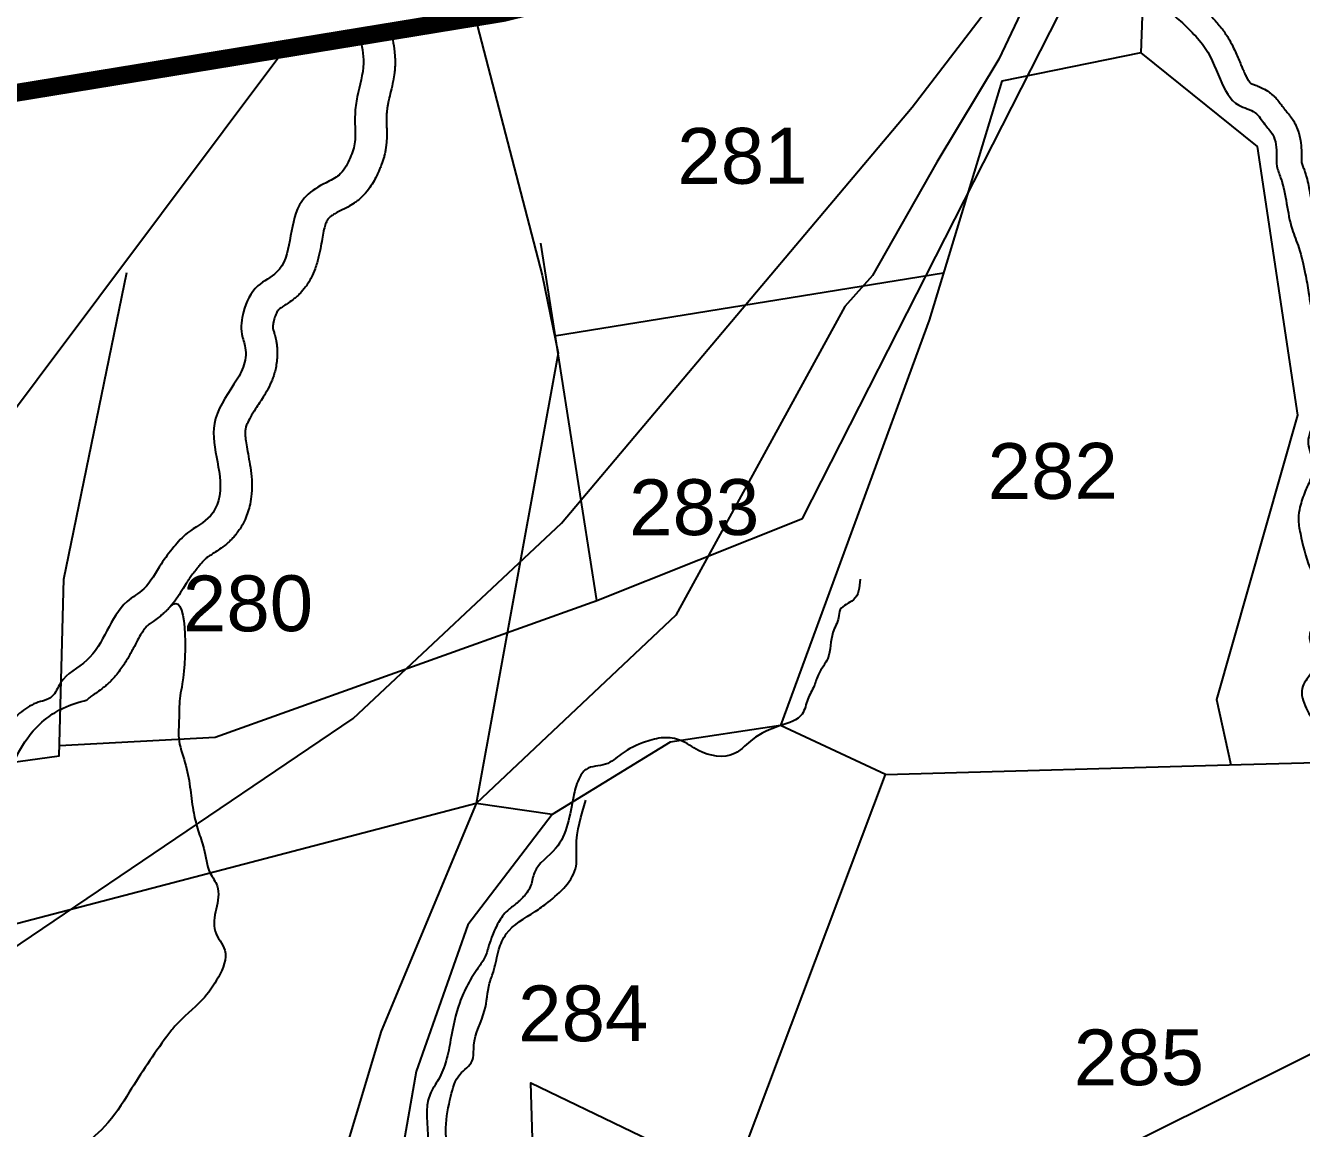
# Model space of a CAD drawing. Header units: feet. Extents: x 746667 to 763555, y 1616206 to 1623008.
# Drawn here: x 756331 to 756902, y 1621424 to 1621918 of the extents above; entities that cross this region are included whole.
import ezdxf
from ezdxf.enums import TextEntityAlignment as Align

# ---------------------------------------------------------------- set-up
doc = ezdxf.new("R2010")
doc.units = ezdxf.units.FT
doc.header["$LTSCALE"] = 15
doc.header["$MEASUREMENT"] = 0
doc.linetypes.add('HIDDEN2', pattern=[0.1875, 0.125, -0.0625])
for name, color, linetype in [('CANAL1', 7, 'Continuous'), ('CSMark', 72, 'Continuous'), ('PLOT', 7, 'Continuous'), ('PLOT NO', 7, 'Continuous'), ('TANKS-STREAM', 4, 'Continuous')]:
    doc.layers.add(name, color=color, linetype=linetype)
doc.layers.add('VILLAGE BOUNDRY', color=5, linetype='HIDDEN2', lineweight=100)
doc.styles.get("Standard").update_dxf_attribs({"font": 'arial.ttf'})
doc.linetypes.add('DOTS', pattern='A,1e-06,-3,["●",Standard,S=3,R=0,X=-1.25,Y=-1.25],-3', length=6.000001)
doc.linetypes.add('FENCELINE1', pattern='A,0.25,-0.1,[133,ltypeshp.shx,S=0.1,R=0,X=-0.1,Y=0],-0.1,1', length=1.45)

msp = doc.modelspace()

# ---------------------------------------------------------------- linework, layer by layer
at = {"layer": 'CANAL1', "color": 6, "linetype": 'DOTS', "ltscale": 0.2}
for points in [[(754389.2850537811, 1620835.714248551), (754539.8981013685, 1620814.306742497), (754615.6985279975, 1620812.853571912), (754801.352296242, 1620874.557285658), (755012.1953507254, 1620994.819782692), (755080.185934691, 1621041.878935838), (755237.2683995737, 1621110.621588326), (755272.9976602758, 1621117.045369749), (755445.1377137547, 1621175.23501203), (755523.0788707589, 1621201.270609858), (755560.9373087782, 1621218.676453252), (755650.3427234652, 1621234.58944003), (755711.6397638076, 1621229.586576765), (755755.5337503335, 1621235.447275913), (755814.0785065196, 1621244.078912555), (755847.9946642425, 1621248.67839097), (756085.4313110474, 1621357.244324461), (756200.0013708087, 1621419.494663776), (756477.9762190011, 1621607.431026244), (756571.2261750229, 1621694.866258414), (756728.0729553615, 1621880.911555925), (756803.1658141655, 1621979.019664151)], [(756803.1658141655, 1621979.019664151), (756766.9323780331, 1621902.384202143), (756739.1648071232, 1621856.282478554), (756710.3274150614, 1621805.57575012), (756697.9059124226, 1621791.732846122), (756622.2747455377, 1621653.699005829), (756533.056389499, 1621569.29336118), (756490.4312865586, 1621467.514529493), (756467.7891206531, 1621391.972615821), (756467.3121189006, 1621320.652345974), (756477.4594198447, 1621171.255499545), (756497.8141972962, 1621073.775345947), (756549.3361054147, 1620911.851617513), (756558.329807464, 1620859.406103987), (756555.6905731712, 1620797.290227508), (756552.1371800621, 1620707.960969817), (756507.5747166188, 1620635.258234798)]]:
    msp.add_lwpolyline(points, dxfattribs=at)
at = {"layer": 'CSMark', "linetype": 'FENCELINE1', "ltscale": 6}
for points in [[(756586.2369566216, 1621659.93847165), (756679.0186503453, 1621696.891736324), (756815.3641371274, 1621964.986991073)], [(756346.4785520603, 1621595.373763245), (756416.2574175367, 1621599.052181809), (756586.934272497, 1621660.151429893), (756561.991723118, 1621820.034548769)], [(756164.8998563911, 1621565.604330027), (756346.435712467, 1621590.675879063), (756348.5414693642, 1621669.697799085), (756376.6086203642, 1621806.949185742)], [(755329.2423693396, 1620650.182194968), (755388.0153904195, 1620693.199738068), (755459.1835299453, 1620717.512835715), (755506.070660673, 1620755.453035228), (755576.5420183942, 1620780.022728172), (755690.6218955875, 1620834.184577286), (755781.1541091722, 1620915.064359409), (755878.3495254153, 1620927.87006558), (755999.175099938, 1620988.937926721), (756124.479466543, 1621047.660992211), (756178.7898617728, 1621081.887562803), (756282.9151100607, 1621130.184378461), (756391.9748322197, 1621187.562150554), (756506.6675309786, 1621255.006987897), (756659.9861337843, 1621341.846978771), (756719.1681340697, 1621357.50005333), (756800.0927235376, 1621404.402492844), (756933.776903619, 1621470.88736657), (756978.7662472755, 1621464.691731644), (757118.9218058959, 1621528.02496993), (757306.5722893248, 1621616.963008356), (757366.1459485859, 1621641.007592719), (757593.7875273138, 1621660.270796749)]]:
    msp.add_lwpolyline(points, dxfattribs=at)
at = {"layer": 'PLOT', "lineweight": -2}
for points in [[(756716.1279739481, 1621582.399436579), (756875.3028837297, 1621586.735446101), (757015.632355617, 1621590.558095834), (756998.9225759746, 1621826.034521014), (756979.8262808139, 1621990.21299951)], [(756833.0229767844, 1621975.046455691), (756830.3871798628, 1621905.211624035), (756768.1744926674, 1621892.587723962), (756735.7007313137, 1621785.635429888), (756669.2341182141, 1621604.231971291), (756619.822232492, 1621596.839038435), (756567.0102429882, 1621564.501012348), (756533.056389499, 1621569.29336118)], [(756532.6110818841, 1621921.074846241), (756562.5761077103, 1621805.747294338), (756569.6344028459, 1621770.941524935), (756533.056389499, 1621569.29336118), (756255.375811, 1621496.721156249), (756292.273763214, 1621176.701253301), (756201.1867194076, 1621206.480185696)], [(756198.0202606728, 1621574.304731906), (756447.3308981853, 1621907.095652579)], [(756830.3871798628, 1621905.211624035), (756882.4170133091, 1621863.336645722), (756900.5393320837, 1621743.085871899), (756864.2632968379, 1621615.93483243), (756870.6625950807, 1621586.609042161)], [(756568.0782231329, 1621778.615337265), (756742.1352990145, 1621806.827670894)], [(756521.5429360686, 1621214.310346718), (756560.9974866175, 1621227.777113572), (756560.343614296, 1621349.251175892), (756557.4068789637, 1621444.301638708), (756647.9144644283, 1621400.752548968), (756716.1279739481, 1621582.399436579), (756669.2341182141, 1621604.231971291)], [(756567.0102429882, 1621564.501012348), (756529.1847750966, 1621515.012213654), (756506.0971990683, 1621449.355479623), (756492.2964778442, 1621370.189993864), (756484.3373741842, 1621324.533951891), (756529.7561254883, 1621247.851633476), (756521.5429360686, 1621214.310346718), (756511.4259007924, 1621186.401499565)]]:
    msp.add_lwpolyline(points, dxfattribs=at)
at = {"layer": 'TANKS-STREAM', "lineweight": -2}
for points in [[(756763.8051106483, 1621975.16047484), (756766.9377812863, 1621970.763437126), (756769.9654170123, 1621969.074039753), (756774.1276433964, 1621967.010623179), (756788.3013442511, 1621965.166261956), (756791.7073674785, 1621963.289266615), (756796.8198146463, 1621959.341431575), (756807.4128770805, 1621954.655270255), (756825.7716369012, 1621943.198357814), (756831.7050783235, 1621940.129039863), (756837.1317292863, 1621934.739926175), (756840.3677108677, 1621926.634340725), (756845.8620114259, 1621921.366533615), (756851.9235716214, 1621915.911732915), (756854.9558166353, 1621912.712508742), (756857.9891694052, 1621909.135831764), (756865.8912131524, 1621893.442647943), (756874.2650423807, 1621881.864243471), (756881.5717779304, 1621878.464756168), (756885.9057707186, 1621873.271075596), (756889.3441186167, 1621868.818504886), (756891.1598145813, 1621859.302980477), (756891.3231516719, 1621854.542962961), (756892.976862528, 1621849.341147024), (756898.1230424693, 1621826.327090933), (756901.1263578495, 1621818.005284139), (756903.9907066314, 1621806.410206185), (756905.5050002285, 1621798.083888769), (756906.416904011, 1621791.987247788), (756911.0933436181, 1621772.066754521), (756912.3370997148, 1621755.870273951), (756908.2155287344, 1621740.088589655), (756905.2640019871, 1621731.302447126), (756907.2254599085, 1621722.828713237), (756906.3568180917, 1621714.643948358), (756903.9910072488, 1621709.132430305), (756901.6301534788, 1621701.984510229), (756900.9009645641, 1621696.924246936), (756901.8146709406, 1621690.232543347), (756906.0302845628, 1621674.969379952), (756908.1307446766, 1621669.768933448), (756909.9446380958, 1621660.848455528), (756909.672041396, 1621652.516725173), (756906.7097347757, 1621647.300942277), (756906.130327926, 1621641.943606736), (756907.1807833377, 1621639.268990585), (756908.2316893612, 1621636.44562087), (756906.9162982381, 1621628.259502675), (756902.9152530434, 1621621.850437043), (756908.9312150163, 1621604.0796733), (756912.2255679087, 1621597.990249355), (756915.0714402354, 1621592.494518799), (756918.0707354095, 1621585.511607008), (756921.3786433764, 1621574.959221677), (756923.2040118293, 1621565.651151769), (756925.7741329286, 1621552.86504639), (756924.9036885179, 1621545.275344118), (756924.1744996032, 1621540.215080825), (756926.8809190278, 1621531.594848683), (756931.5528521742, 1621513.162003875), (756933.4282827998, 1621496.399560152)], [(756480.8359627903, 1621912.58782868), (756482.5855391052, 1621900.626720211), (756479.7284428136, 1621885.635966707), (756478.7843733978, 1621877.90041341), (756478.8019414521, 1621872.100942493), (756478.5827601948, 1621864.609213099), (756476.186022226, 1621857.352547609), (756471.6109242659, 1621850.572587743), (756465.8162471422, 1621847.17196772), (756456.8852682195, 1621841.103745254), (756453.9944998565, 1621837.228633595), (756443.6709335992, 1621807.087293867), (756435.3005690953, 1621800.966644705), (756428.8534814138, 1621789.327967184), (756428.1208322331, 1621779.420900345), (756429.6645669476, 1621773.33028348), (756428.7378370442, 1621764.565490157), (756424.5664849499, 1621756.933745612), (756415.849396009, 1621739.383383427), (756417.669623185, 1621704.980475332), (756414.0679618954, 1621698.112364146), (756403.7956338922, 1621690.462138213), (756397.7136990095, 1621684.157936314), (756392.0170762058, 1621676.521571341), (756384.2336768742, 1621665.450268455), (756376.8154302438, 1621659.713473427), (756358.75529726, 1621633.433266064), (756346.965235177, 1621623.302234697), (756343.1705758726, 1621617.195446496), (756336.1249830768, 1621614.31692586), (756328.7032388208, 1621609.722981673), (756322.24230316, 1621602.655724062), (756316.748487395, 1621591.019934241), (756286.5914614137, 1621575.992564345), (756279.3736782395, 1621567.018228876), (756273.8712074447, 1621558.239590603), (756258.847486238, 1621545.622539715), (756231.7813096067, 1621543.254810479), (756222.2698681211, 1621536.178328238), (756204.7214443249, 1621538.791846337), (756200.1543941064, 1621535.920849947), (756194.6397707051, 1621531.142197943), (756179.4144677399, 1621522.143621803), (756153.4420856499, 1621503.629810666), (756141.068520426, 1621497.306565958), (756128.31880384, 1621489.267865461), (756119.369552172, 1621485.431201694), (756114.0375407889, 1621483.319795669), (756103.5537864091, 1621482.526130119), (756093.4386468108, 1621485.924089245), (756075.1443384707, 1621483.011493424), (756066.9548193262, 1621480.129523666), (756058.185800402, 1621479.722006293), (756035.9475364271, 1621486.359202437), (756018.9889983584, 1621483.069715306), (756005.6465466289, 1621481.886420115), (755990.0058918974, 1621484.124779632), (755973.9832801403, 1621486.552450951), (755960.4496326003, 1621485.559077663), (755936.804848872, 1621486.630313109), (755919.6279604615, 1621492.483088259), (755900.0013793777, 1621488.804565144), (755870.8850268063, 1621494.264009319), (755845.5365062347, 1621491.330060635), (755814.9952400585, 1621503.237644952), (755796.6911226943, 1621503.563150995), (755778.3749239608, 1621507.888659641), (755755.084906986, 1621517.722955789), (755740.3998321593, 1621519.202302374), (755720.3234041829, 1621524.662723785), (755707.7555977957, 1621533.008285332), (755688.8639382378, 1621538.474928316), (755671.3910281023, 1621539.822477212), (755657.0699164374, 1621547.017249628), (755629.0377739044, 1621548.837102286), (755610.3465777539, 1621551.066220946), (755597.7390831445, 1621559.02810808), (755580.011580599, 1621557.831529468), (755570.0997893689, 1621557.039596539), (755560.1764581483, 1621560.057182888), (755548.1484277245, 1621565.544601411), (755542.0416461527, 1621567.430887613), (755522.5976771357, 1621566.419594357), (755502.9555171059, 1621567.883908567), (755466.9550755842, 1621579.464809141), (755446.73979841, 1621581.308341047), (755438.5456632399, 1621579.950188671), (755424.0437062157, 1621583.906281684), (755411.6424449846, 1621586.725892914), (755396.773027173, 1621586.109410935), (755364.6352272776, 1621586.77944528), (755348.0447270176, 1621587.872049923), (755330.7048801825, 1621584.581407712), (755316.6050038692, 1621581.681533997), (755307.6539855915, 1621578.416287537), (755283.2575829424, 1621575.866176869), (755278.120841968, 1621572.231531001), (755264.7887761863, 1621567.619682966), (755251.6468234585, 1621563.198879677), (755238.4944490908, 1621562.206645242), (755219.5509128397, 1621551.946806486), (755201.0734867459, 1621546.55744812), (755187.7414209642, 1621541.945600084), (755179.9366726179, 1621537.92191834), (755173.276391901, 1621533.711234629), (755162.4309468025, 1621526.440210273), (755121.8553566558, 1621515.079102756), (755102.6158543584, 1621509.496967023), (755084.7173153798, 1621501.82363938), (755064.4109023984, 1621497.864969466), (755051.8391818046, 1621494.01733233), (755044.036128831, 1621489.422216945), (755034.120298597, 1621489.963618181)], [(756704.8582066906, 1621669.717822881), (756701.8070708944, 1621660.479923764), (756695.918683186, 1621656.104110145), (756695.1597730761, 1621652.512882991), (756692.6140596548, 1621645.840035086), (756690.3396945371, 1621634.297328918), (756686.255194137, 1621627.363459566), (756684.2187858527, 1621621.973906496), (756681.414148888, 1621616.069322236), (756678.8683998724, 1621609.396458105), (756669.2341182141, 1621604.231971291), (756656.6255042835, 1621598.006892952), (756653.0949095518, 1621594.96491126), (756648.5536743732, 1621591.667263553), (756632.4466198452, 1621593.119559814), (756624.4991602692, 1621597.538793414), (756616.7531499872, 1621598.7556707), (756608.7939721154, 1621596.963312501), (756597.9381697414, 1621591.499381734), (756590.8723534126, 1621586.931047652), (756582.1561517003, 1621584.631187173), (756578.8825813605, 1621580.200643023), (756576.5043211466, 1621572.362633678), (756568.5280134879, 1621549.138859789), (756559.054361598, 1621538.400499967), (756557.453415649, 1621532.73772461), (756554.2326195833, 1621527.676248068), (756550.8040405199, 1621524.432759343), (756546.9703013295, 1621521.390117243), (756542.9410926775, 1621516.124117861), (756540.328883658, 1621510.458279133), (756538.7242650437, 1621506.007904147), (756536.9205042536, 1621500.546588368), (756533.9007223394, 1621495.889852541), (756529.2714248911, 1621488.399286301), (756525.6552981808, 1621480.305567343), (756521.5616510254, 1621463.624652301), (756519.5966846906, 1621454.359757354), (756516.1345097367, 1621445.886792045), (756512.3679328029, 1621439.204959067), (756511.5620572763, 1621418.360097216), (756511.079541437, 1621411.704346808), (756507.0923142836, 1621400.392519203), (756506.1002793846, 1621395.995175193), (756503.86789785, 1621386.195296695), (756503.8876748742, 1621379.666612569), (756503.2920326607, 1621368.867270007), (756498.932951828, 1621354.456557848), (756496.0893346326, 1621339.004961177), (756495.7366796213, 1621330.968515622), (756498.6861884658, 1621313.511084845), (756498.7143689212, 1621304.208305528), (756498.6345037586, 1621297.874188678), (756497.0927367994, 1621283.618299713), (756497.7476278387, 1621263.257089408), (756500.1430388017, 1621257.326350062), (756501.267456741, 1621245.849611947), (756500.4980900546, 1621238.226835059), (756502.3116345346, 1621228.068413346), (756505.2014055526, 1621222.436068906), (756506.6011299614, 1621218.184731775), (756505.2409781548, 1621209.372575792), (756502.5909820347, 1621201.249273064), (756496.7940783484, 1621183.146182419), (756496.9497944758, 1621179.946456227)], [(756395.9740071015, 1621657.292557817), (756396.0488014215, 1621657.376607067), (756401.4726429636, 1621622.961271878), (756400.4987517413, 1621617.516315522), (756400.0335364487, 1621607.620342223), (756400.0650079482, 1621597.231141281), (756403.0691425209, 1621586.356229169), (756405.0828652248, 1621575.478300732), (756406.5999010878, 1621565.093616056), (756408.6046319137, 1621557.184037654), (756411.1045508769, 1621549.2759593), (756414.004743996, 1621538.179048246), (756417.0977980305, 1621532.473347415), (756416.6340813437, 1621522.082662543), (756416.168866051, 1621512.186689243), (756420.5207465655, 1621503.653080333), (756417.6292113006, 1621491.700536675), (756410.3408626311, 1621481.440931192), (756398.1774181119, 1621469.70405623), (756394.531767021, 1621465.061752231), (756377.7725737208, 1621440.148409051), (756366.6969846886, 1621424.780464027), (756356.0214611689, 1621413.011427431), (756352.2489749556, 1621403.679678923), (756343.2999860893, 1621392.261076064), (756337.4575333239, 1621381.887478454), (756330.580637953, 1621370.820356116), (756325.4229218956, 1621362.520006169), (756318.8957324708, 1621350.073144778), (756305.1178199054, 1621335.878333214), (756258.5449120699, 1621288.23230379), (756247.8578860575, 1621280.260407803), (756224.055760544, 1621267.41602878), (756215.7884069812, 1621259.10625896), (756189.2681413915, 1621231.064976431), (756186.5489199732, 1621216.213273279), (756180.0332329924, 1621199.969287397), (756178.0019209245, 1621186.155262866), (756176.988391907, 1621178.557857844), (756163.3263124576, 1621150.493019585), (756161.1978859726, 1621132.556260009), (756160.2527104404, 1621124.315139694), (756160.9577702975, 1621115.707487053), (756160.0615744843, 1621107.353452536), (756158.8702140793, 1621100.323095342), (756156.9505392096, 1621093.532836901), (756150.4176930693, 1621088.424706762), (756142.1835011189, 1621084.522931696), (756135.6433150677, 1621081.837813195), (756128.1367035861, 1621077.938242153), (756117.9681570417, 1621072.092199685), (756114.3456683701, 1621066.992901868), (756108.5411366944, 1621061.644672977), (756102.7292651077, 1621058.719455724), (756096.4301616983, 1621056.519661403), (756082.3745563601, 1621052.842556812), (756071.4058402168, 1621037.611118261), (756048.8734922945, 1621030.031519976), (756036.7676552214, 1621023.21040509), (756021.2818444674, 1621011.290710908), (756015.9667821964, 1621004.490166985), (755992.9494043905, 1620996.909099423), (755981.5762857089, 1620988.394085251), (755962.4503349811, 1620977.190279168), (755928.2877093542, 1620965.940923219), (755912.3028873453, 1620958.623447916), (755870.7740468581, 1620940.710222489), (755852.1162799936, 1620935.080769039), (755833.7164774339, 1620924.363756521), (755823.5552707032, 1620916.094734652), (755812.6606116822, 1620909.761882608), (755803.6973356283, 1620906.342508962), (755782.8707730861, 1620896.102755176), (755756.621641131, 1620874.558205228), (755725.1429345099, 1620857.986334038), (755713.7661458484, 1620850.682833743), (755702.8692848397, 1620845.076890027), (755695.8491712336, 1620840.694182711), (755685.6798906936, 1620835.090443019), (755679.1580542976, 1620826.347835718), (755671.67199441, 1620815.663883668), (755662.950534945, 1620812.487547543), (755638.0458796234, 1620792.622122731), (755622.5463718402, 1620784.412137359), (755615.2076307387, 1620779.492083163), (755611.1371384246, 1620774.581945432), (755606.7910009804, 1620770.759370717), (755599.1790518322, 1620766.110596468), (755592.3809213568, 1620762.552685496)], [(755224.0750533761, 1620790.009148845), (755254.673289973, 1620811.212137869), (755267.275754883, 1620825.031138727), (755283.6201212707, 1620836.851776161), (755295.6574094818, 1620847.510960274), (755305.1153637995, 1620855.865534859), (755316.3044699422, 1620861.928541341), (755332.3710491044, 1620870.590232606), (755354.4874762804, 1620878.416533452), (755366.9798685466, 1620888.284032074), (755372.6314116255, 1620892.669879074), (755377.6872489207, 1620896.855345229), (755387.2098702703, 1620902.841561372), (755394.0549302793, 1620906.933159379), (755403.3856883582, 1620910.635134581), (755409.8383351082, 1620913.037629161), (755427.3448315371, 1620924.194348164), (755433.0786034307, 1620934.239933413), (755443.59475766, 1620940.328447369), (755454.7147384528, 1620943.936554423), (755463.9322884779, 1620952.205490051), (755468.3858386826, 1620958.374927009), (755476.87328314, 1620980.86537187), (755477.7168422189, 1620992.011910166), (755489.939619034, 1621011.707426053), (755492.2791690902, 1621025.487955825), (755500.2183655628, 1621049.055096277), (755504.0804612375, 1621055.938728424), (755504.8375772034, 1621062.369607419), (755508.6594182794, 1621082.553636013), (755513.7536457877, 1621085.561686764), (755519.9646837155, 1621086.134693853), (755543.5467067758, 1621102.239989699), (755553.6884283829, 1621103.057005991), (755562.2574072434, 1621103.432438535), (755572.1386133028, 1621103.637108668), (755581.6544399601, 1621108.995355019), (755617.5603784801, 1621123.034009127), (755625.9065293939, 1621127.699513843), (755636.0445628801, 1621128.580927317), (755640.8378368284, 1621130.606209732), (755646.3270859229, 1621132.865622015), (755650.2700557259, 1621134.501636753), (755656.3750521948, 1621137.922957733), (755659.6961479321, 1621140.4078076), (755670.3191059022, 1621148.291181736), (755677.3010827759, 1621150.708367774), (755692.5000857887, 1621154.998800584), (755697.6296961999, 1621158.163417949), (755701.4542643275, 1621162.350940716), (755704.1860149127, 1621165.371370196), (755716.6700114346, 1621181.046152613), (755730.4980188442, 1621190.199679401), (755736.2608525791, 1621198.452637399), (755741.4985502886, 1621206.353578699), (755745.5133735008, 1621212.673778041), (755753.9112630076, 1621219.532950097), (755763.7101159008, 1621227.097250117), (755768.949441702, 1621234.472501043), (755775.4635222779, 1621253.694191773), (755778.7058845565, 1621267.344465068), (755780.8350857821, 1621277.624418034), (755783.5000102787, 1621282.20807888), (755786.0814128636, 1621285.841834224), (755787.9461566942, 1621307.094518992), (755795.4452852616, 1621313.758468735), (755801.3216628869, 1621320.236378836), (755808.2676366548, 1621325.882177991), (755814.252975226, 1621328.622126152), (755832.448714674, 1621329.657087512), (755839.5277597549, 1621331.093887553), (755843.8788403666, 1621333.720006651), (755870.6292492526, 1621344.419505297), (755882.9964418123, 1621344.86885328), (755891.6526756582, 1621345.444270838), (755901.9530130714, 1621347.672255755), (755907.9902457548, 1621350.848406958), (755916.0863599653, 1621354.854596567), (755926.382989852, 1621358.318256439), (755933.9322935175, 1621361.361693202), (755940.384304112, 1621363.715331571), (755948.4895683466, 1621364.700964754), (755968.8676051232, 1621367.654091665), (755984.3697965, 1621376.625477008), (755988.4780650163, 1621381.443371849), (755997.4170111022, 1621390.741175141), (756019.2395964828, 1621400.143591195), (756027.1953956184, 1621405.110436057), (756037.8996973797, 1621410.085622941), (756049.5460756476, 1621421.653995314), (756057.6367830521, 1621427.445050383), (756062.5720764153, 1621431.441665072), (756070.8856913251, 1621435.952110791), (756077.3256658416, 1621443.58510231), (756084.1523516196, 1621450.930136885), (756087.7031066859, 1621457.012395765), (756094.8083762956, 1621467.924088957), (756132.019031627, 1621478.917565892), (756140.7937711667, 1621486.190811856), (756150.8087887691, 1621491.617606003), (756160.9836740014, 1621495.194659382), (756176.2477078185, 1621500.020607063), (756192.7234578165, 1621512.405263938), (756204.7204257101, 1621525.855628566), (756219.6827970315, 1621528.367909333), (756230.4522415163, 1621530.434713658), (756237.1078693774, 1621533.046216578), (756260.2502346585, 1621535.937006762), (756271.906465724, 1621543.264450948), (756282.0981161774, 1621552.16742963), (756287.9162736213, 1621559.112578874), (756293.6153586367, 1621565.206616239), (756321.2382719677, 1621577.838590791), (756326.1264537752, 1621587.680153071), (756333.0571720935, 1621599.71161345), (756340.8203889183, 1621607.514630929), (756348.183669383, 1621612.040862729), (756358.9016872213, 1621615.761854569)], [(756508.6824218925, 1621185.178154364), (756513.9100157714, 1621208.933503862), (756513.2247133573, 1621223.414039448), (756508.9594878461, 1621233.910624869), (756505.8562224695, 1621241.975591515), (756508.6477995479, 1621252.109070065), (756507.4857920337, 1621289.631910185), (756504.684097808, 1621310.924600195), (756502.0430400403, 1621326.748563086), (756508.1878913136, 1621346.13502391), (756509.4537269333, 1621355.513271845), (756510.8749456531, 1621366.993127645), (756509.5464403605, 1621378.3030527), (756513.3997624551, 1621388.012373297), (756516.2829083774, 1621397.557153847), (756519.6317851153, 1621413.56843845), (756519.4280160639, 1621424.168685038), (756521.6801650143, 1621438.444617138), (756525.7315295038, 1621448.139499368), (756531.1968160943, 1621454.143984945), (756531.9407380619, 1621461.153386995), (756536.7549499944, 1621476.669639482), (756539.01330947, 1621488.90715305), (756540.9083736598, 1621494.773409104), (756543.1759598645, 1621503.953278485), (756546.4703163803, 1621510.970406442), (756559.3199170866, 1621520.946753467), (756565.1731629949, 1621525.168773533), (756577.6725709235, 1621541.274458414), (756577.8500415073, 1621550.039593192), (756582.0714220728, 1621570.842788013)]]:
    msp.add_spline(points, degree=3, dxfattribs=at)
for points, knots in [([(756849.8309272368, 1621932.532469356), (756849.8844879875, 1621932.476164499), (756849.9652518447, 1621932.395478768), (756850.3002143943, 1621932.083755421), (756850.6482897276, 1621931.786443807), (756851.5603781128, 1621931.052665442), (756852.1234038682, 1621930.616336094), (756853.0689029674, 1621929.861431767), (756853.3658814719, 1621929.620852294), (756853.9508627161, 1621929.140004031), (756854.2406946348, 1621928.898282357), (756855.1024643965, 1621928.169229328), (756855.6666713847, 1621927.678007652), (756857.3305216818, 1621926.188936089), (756858.4012875535, 1621925.175700669), (756860.1004027862, 1621923.486238879), (756860.745193372, 1621922.823911797), (756861.9969503572, 1621921.506349195), (756862.6049359168, 1621920.850308685), (756863.7963108127, 1621919.543476373), (756864.4281805384, 1621918.83997579), (756865.6335367239, 1621917.42560523), (756866.201592232, 1621916.731589736), (756867.0188749508, 1621915.658215957), (756867.2628225966, 1621915.327607794), (756867.7339066681, 1621914.669500845), (756867.9626715094, 1621914.339903752), (756868.6296640761, 1621913.35075972), (756869.0485674263, 1621912.690902493), (756870.237321053, 1621910.71882055), (756870.9392357634, 1621909.414684178), (756872.5441053724, 1621906.2024217), (756873.366692212, 1621904.328837305), (756874.5095758965, 1621901.647939089), (756874.874351557, 1621900.777201666), (756875.4796982363, 1621899.341097701), (756875.7237707361, 1621898.764532709), (756876.1394797903, 1621897.796670971), (756876.3111712186, 1621897.40082859), (756876.6463442025, 1621896.642609152), (756876.8109309429, 1621896.27781035), (756877.2964443124, 1621895.232793284), (756877.6098024409, 1621894.602000172), (756878.2049420306, 1621893.509132777), (756878.4867473443, 1621893.047803084), (756878.9854575074, 1621892.321706203), (756879.201449714, 1621892.058236454), (756879.5218121281, 1621891.715052105), (756879.6232951058, 1621891.635619004), (756879.6862847814, 1621891.590496078), (756879.6941429346, 1621891.586235649), (756879.6943752252, 1621891.586104489)], [97.30215685052956, 97.30215685052956, 97.30215685052956, 97.30215685052956, 98.3276371933011, 98.3276371933011, 100.4597557961113, 100.4597557961113, 102.5918743989216, 102.5918743989216, 103.5631660068547, 103.5631660068547, 104.5344576147878, 104.5344576147878, 106.477040830654, 106.477040830654, 110.3622072623864, 110.3622072623864, 112.8298868113225, 112.8298868113225, 115.2975663602586, 115.2975663602586, 117.7652459091947, 117.7652459091947, 119.8616691556378, 119.8616691556378, 120.771428229757, 120.771428229757, 121.6811873038763, 121.6811873038763, 123.5007054521148, 123.5007054521148, 127.1397417485918, 127.1397417485918, 132.6482200492119, 132.6482200492119, 135.3906594773429, 135.3906594773429, 137.2852100100916, 137.2852100100916, 138.628921414755, 138.628921414755, 139.9726328194184, 139.9726328194184, 142.6600556287451, 142.6600556287451, 145.3474784380718, 145.3474784380718, 148.0349012473986, 148.0349012473986, 150.7223240567253, 150.7223240567253, 151.9828164799717, 151.9828164799717, 151.9828164799717, 151.9828164799717]), ([(756494.5930888958, 1621915.758673521), (756494.7057216533, 1621915.270001535), (756494.8221606886, 1621914.764950274), (756495.1768695795, 1621913.200429183), (756495.4208983515, 1621912.091791116), (756495.9655664674, 1621909.320697784), (756496.2570585761, 1621907.600199285), (756496.5408340931, 1621904.958022586), (756496.6083012089, 1621904.150706352), (756496.6991536047, 1621902.438616486), (756496.7197305327, 1621901.530834983), (756496.6997901604, 1621900.237758169), (756496.688916397, 1621899.87548828), (756496.6577513566, 1621899.165702526), (756496.6374602587, 1621898.815485928), (756496.5642105571, 1621897.779132081), (756496.498904903, 1621897.107330544), (756496.266670126, 1621895.149611792), (756496.0639473061, 1621893.921566697), (756495.5131735826, 1621891.050790823), (756495.1435074179, 1621889.494662538), (756494.4541109633, 1621886.671088238), (756494.1340511338, 1621885.403234784), (756493.7912404017, 1621883.904503083), (756493.712239518, 1621883.545529081), (756493.5825487233, 1621882.923866577), (756493.5296229658, 1621882.65705562), (756493.4287219805, 1621882.118990242), (756493.3813641606, 1621881.850925216), (756493.2485817488, 1621881.049686764), (756493.1724494268, 1621880.519477745), (756493.0520211702, 1621879.525109818), (756493.0051388366, 1621879.060114926), (756492.9415093204, 1621878.267164436), (756492.9199877874, 1621877.937689171), (756492.8904814542, 1621877.350335528), (756492.8806579658, 1621877.092715811), (756492.8660753791, 1621876.551245165), (756492.8614530643, 1621876.270811986), (756492.8550096967, 1621875.399877588), (756492.8607331107, 1621874.779695894), (756492.8809123058, 1621873.738833263), (756492.8906051335, 1621873.344984382), (756492.9108183581, 1621872.607264298), (756492.9208979516, 1621872.269564204), (756492.9419231877, 1621871.549842511), (756492.9527090272, 1621871.171066161), (756492.980711918, 1621869.978756717), (756492.9940582897, 1621869.109342148), (756492.974890628, 1621867.504468663), (756492.9547796072, 1621866.806907084), (756492.8700531233, 1621865.302132511), (756492.8032766051, 1621864.491053311), (756492.657079156, 1621863.284617081), (756492.6074371334, 1621862.921077852), (756492.4999677397, 1621862.224714791), (756492.4442387897, 1621861.897029168), (756492.325262036, 1621861.254705953), (756492.2616761706, 1621860.937762689), (756492.0599932094, 1621859.999805236), (756491.9109908423, 1621859.391701907), (756491.4307114237, 1621857.61913855), (756491.0665697011, 1621856.506704605), (756490.4399616815, 1621854.79941213), (756490.1898475911, 1621854.165668163), (756489.7154937416, 1621853.024733872), (756489.4921425112, 1621852.511832578), (756489.0775527459, 1621851.591213401), (756488.8895647721, 1621851.184623922), (756488.4800662217, 1621850.324701324), (756488.2617662646, 1621849.879428084), (756487.5577670018, 1621848.502097876), (756487.0237111313, 1621847.528096656), (756485.7638045405, 1621845.496082525), (756485.0375500702, 1621844.436994692), (756483.310840408, 1621842.287590857), (756482.3084887966, 1621841.196236584), (756480.905707314, 1621839.943707327), (756480.671128378, 1621839.741913947), (756480.2091275629, 1621839.358491834), (756479.9794501701, 1621839.174738354), (756479.2964699004, 1621838.645929426), (756478.8493209388, 1621838.323339749), (756477.3740466455, 1621837.3158752), (756476.4066363751, 1621836.751328677), (756474.6757770096, 1621835.806050897), (756473.9106971025, 1621835.424801349), (756472.932676001, 1621834.941172299), (756472.6349342653, 1621834.795089765), (756472.1560704933, 1621834.557941132), (756471.9654187728, 1621834.462670042), (756471.5854656462, 1621834.270256879), (756471.4004306721, 1621834.175298026), (756470.8607044581, 1621833.894115429), (756470.5214092897, 1621833.711552972), (756469.5690971505, 1621833.179350998), (756469.0223737671, 1621832.844837162), (756468.1153303969, 1621832.231653827), (756467.7556858059, 1621831.953750149), (756467.3148275313, 1621831.570413458), (756467.1794590674, 1621831.440792294), (756466.7989990753, 1621831.045372359), (756466.5437954024, 1621830.713716539), (756466.2803895804, 1621830.275855137), (756466.2289990288, 1621830.184590267), (756466.115241604, 1621829.967099845), (756466.0551116032, 1621829.844509936), (756465.8673496651, 1621829.432150716), (756465.7324614075, 1621829.097342335), (756465.3627809535, 1621828.035521829), (756465.1242901714, 1621827.196290467), (756464.6624283546, 1621825.216742873), (756464.4387739385, 1621824.078133375), (756463.9823985238, 1621821.559186333), (756463.7495155034, 1621820.179293147), (756463.20738616, 1621817.213997814), (756462.8986523804, 1621815.628199051), (756462.090472693, 1621812.263869066), (756461.5916877193, 1621810.483063885), (756460.3976625522, 1621807.234508641), (756459.7850544624, 1621805.804103162), (756458.2565721862, 1621802.902166348), (756457.3385107052, 1621801.430057856), (756455.8420614587, 1621799.493243681), (756455.4286702407, 1621798.993500861), (756454.5531521876, 1621798.009673725), (756454.0908020991, 1621797.525694298), (756453.3805851744, 1621796.8361192), (756453.1510107693, 1621796.620983593), (756452.7010760434, 1621796.212648101), (756452.4785236117, 1621796.017249031), (756451.8199333712, 1621795.45507277), (756451.3930606105, 1621795.112267207), (756450.0471465166, 1621794.076290024), (756449.1938677854, 1621793.490245171), (756447.6898923535, 1621792.487136656), (756447.0382069304, 1621792.070199275), (756445.9629288866, 1621791.365497851), (756445.5398018761, 1621791.077909496), (756445.0811798169, 1621790.7440875), (756444.9568510683, 1621790.648119007), (756444.8147663478, 1621790.53314035), (756444.7744224491, 1621790.498778965), (756444.7235086584, 1621790.454028561), (756444.7081548553, 1621790.439884063), (756444.6673748774, 1621790.401014787), (756444.6456627575, 1621790.379544023), (756444.5763151075, 1621790.308015147), (756444.5244157212, 1621790.250797305), (756444.3519629497, 1621790.04380767), (756444.2143284467, 1621789.857935648), (756443.9097325914, 1621789.371896021), (756443.7432274431, 1621789.071947215), (756443.2942086846, 1621788.133371381), (756443.0071694821, 1621787.400203436), (756442.677957418, 1621786.340162144), (756442.6126060811, 1621786.117833574), (756442.4965833107, 1621785.700490634), (756442.4450930005, 1621785.50654407), (756442.3517332941, 1621785.137032446), (756442.3090076285, 1621784.958285591), (756442.1927583073, 1621784.441755653), (756442.1312731301, 1621784.123703755), (756442.0044695607, 1621783.339812718), (756441.9700829991, 1621782.936430842), (756441.9555969259, 1621782.346793107), (756441.9743641268, 1621782.162507094), (756441.9907708999, 1621782.055834963), (756441.9928982138, 1621782.043579207), (756441.9971741003, 1621782.020959947), (756442.0022646523, 1621781.9952232), (756442.0289406246, 1621781.87499248), (756442.0622220477, 1621781.737481351), (756442.2004287, 1621781.223667906), (756442.3395883181, 1621780.75064985), (756442.7015166552, 1621779.504707039), (756442.9243973304, 1621778.731380348), (756443.2440740647, 1621777.403778664), (756443.3388071149, 1621776.981688209), (756443.4851076966, 1621776.247932964), (756443.539664406, 1621775.953327303), (756443.6417457563, 1621775.344465138), (756443.6874940438, 1621775.04099068), (756443.8095212659, 1621774.133864338), (756443.8705895876, 1621773.53353108), (756443.998047776, 1621771.748340476), (756444.0088721246, 1621770.579509158), (756443.8652973422, 1621767.385573337), (756443.5751724872, 1621765.415289239), (756442.925469601, 1621762.645611743), (756442.685525797, 1621761.783227838), (756442.1882570452, 1621760.232732947), (756441.9381511668, 1621759.53470679), (756441.4125781175, 1621758.199016443), (756441.1368689394, 1621757.558735147), (756440.1685017451, 1621755.459853408), (756439.4431478813, 1621754.13493158), (756438.0383622701, 1621751.755649864), (756437.3584142241, 1621750.699721283), (756436.4861902337, 1621749.364562655), (756436.2464241344, 1621749.000195325), (756435.3906684123, 1621747.700040434), (756434.7970155785, 1621746.800318524), (756433.3786140187, 1621744.603714833), (756432.6072877141, 1621743.359375131), (756431.3285186504, 1621741.093571272), (756430.8231033017, 1621740.073519899), (756430.1954865532, 1621738.557490126), (756430.0080506721, 1621737.995702288), (756429.8450194569, 1621737.372770623), (756429.8114409262, 1621737.228048119), (756429.7558043106, 1621736.956125051), (756429.734329528, 1621736.833110684), (756429.6935616335, 1621736.551855788), (756429.6755272902, 1621736.399465317), (756429.6308520387, 1621735.903791859), (756429.6137983812, 1621735.521593588), (756429.6176142205, 1621734.34382069), (756429.6751582642, 1621733.445719453), (756429.9159883208, 1621731.369039922), (756430.0986854946, 1621730.192134088), (756430.5538263959, 1621727.601157819), (756430.8258357875, 1621726.187483363), (756431.3908898549, 1621723.141763599), (756431.6840706621, 1621721.509532013), (756432.1954040074, 1621718.019682262), (756432.4140808424, 1621716.161073902), (756432.6418383499, 1621712.201592685), (756432.650661258, 1621710.098258937), (756432.3359799535, 1621706.387635933), (756432.1180623623, 1621704.840276752), (756431.5393688494, 1621702.13926605), (756431.2362387291, 1621700.997391005), (756430.5023848623, 1621698.731769687), (756430.0721379217, 1621697.604973649), (756428.8534169965, 1621694.884208581), (756427.9910915026, 1621693.297845447), (756426.5452280216, 1621691.150974859), (756426.1147561446, 1621690.558082692), (756425.3910325117, 1621689.63890468), (756425.117694288, 1621689.306917624), (756424.606648175, 1621688.714729656), (756424.3737531637, 1621688.454904848), (756423.9099130974, 1621687.955423164), (756423.6774093709, 1621687.713915513), (756422.9805277475, 1621687.01316289), (756422.516869642, 1621686.577732679), (756420.9609721585, 1621685.193545106), (756419.9006846724, 1621684.380002936), (756417.9444869277, 1621682.978397222), (756417.0470889016, 1621682.38930736), (756415.4577539982, 1621681.361684101), (756414.7653899281, 1621680.923061868), (756413.6148131996, 1621680.166561094), (756413.1573125293, 1621679.8489681), (756412.7336593572, 1621679.530429065), (756412.6530776054, 1621679.46812461), (756412.4368759668, 1621679.296438268), (756412.2841116812, 1621679.168420329), (756411.9582674156, 1621678.880021942), (756411.7856854292, 1621678.720023281), (756411.2397595951, 1621678.190311253), (756410.8384156971, 1621677.770418226), (756410.0732739919, 1621676.918607663), (756409.7246707996, 1621676.515460919), (756409.1512014763, 1621675.83492909), (756408.9403652297, 1621675.581550259), (756408.5650657408, 1621675.126843925), (756408.404944884, 1621674.93184901), (756408.0918129003, 1621674.548402057), (756407.9371759575, 1621674.357951606), (756407.479181249, 1621673.790192944), (756407.1817464486, 1621673.416477934), (756406.313918506, 1621672.307893007), (756405.768116706, 1621671.58562729), (756404.8820848133, 1621670.356611145), (756404.52613803, 1621669.844400198), (756404.0807756109, 1621669.175501464), (756403.975604779, 1621669.015311105), (756403.6652627903, 1621668.535646254), (756403.4466879868, 1621668.188196277), (756402.6553885518, 1621666.907114774), (756402.0254338781, 1621665.845007674), (756400.5641197887, 1621663.471197694), (756399.7324979561, 1621662.158342458), (756397.9110591568, 1621659.610925024), (756396.9737141012, 1621658.402826155), (756395.38892185, 1621656.642038865), (756394.8719668444, 1621656.100564734), (756394.0236284074, 1621655.273952943), (756393.7139780448, 1621654.983836944), (756393.1120588736, 1621654.440160231), (756392.8159542185, 1621654.182475657), (756391.9462644934, 1621653.447568124), (756391.3915003766, 1621653.008339129), (756389.9596624328, 1621651.914208625), (756389.1495868256, 1621651.339606364), (756387.7791796877, 1621650.362855926), (756387.2188304736, 1621649.960694548), (756386.6302375379, 1621649.512211389), (756386.4841204262, 1621649.397312248), (756386.2792454527, 1621649.23076112), (756386.2076639598, 1621649.17090079), (756386.0903831542, 1621649.070219998), (756386.0421869474, 1621649.027661697), (756385.9386284539, 1621648.933791761), (756385.886066832, 1621648.884886469), (756385.7258312416, 1621648.731775647), (756385.6155870998, 1621648.621157852), (756385.2737686518, 1621648.2603635), (756385.0309648624, 1621647.980946799), (756384.3083951815, 1621647.071213341), (756383.7969501364, 1621646.338277722), (756382.702812311, 1621644.581185048), (756382.1209916972, 1621643.558644341), (756380.8798179759, 1621641.269784799), (756380.2204975063, 1621640.00409991), (756378.7768590013, 1621637.28203943), (756377.9925372367, 1621635.825383323), (756376.2118114221, 1621632.775106028), (756375.2150136991, 1621631.180226801), (756372.8860795478, 1621627.930586824), (756371.5517142277, 1621626.274181517), (756369.4610018152, 1621624.120843184), (756368.9096452995, 1621623.584989626), (756368.080297115, 1621622.830420653), (756367.8275329944, 1621622.607038582), (756367.3315628723, 1621622.179701888), (756367.0865309751, 1621621.974061952), (756366.3620016688, 1621621.379215873), (756365.8931378928, 1621621.012032849), (756364.4067998184, 1621619.882945966), (756363.4655395572, 1621619.223280146), (756361.8272883234, 1621618.07645949), (756361.130103134, 1621617.589281529), (756360.0179798917, 1621616.767085685), (756359.6046583381, 1621616.432893613), (756359.1129129763, 1621615.994096511), (756358.9863873747, 1621615.859893994), (756358.917230221, 1621615.780639944), (756358.908033216, 1621615.769635125), (756358.9016872213, 1621615.761854569)], [0, 0, 0, 0, 1.486472447179315, 1.486472447179315, 4.459417341537946, 4.459417341537946, 8.481695220136213, 8.481695220136213, 10.17489799678362, 10.17489799678362, 11.96651814292645, 11.96651814292645, 12.65631635038343, 12.65631635038343, 13.34611455784042, 13.34611455784042, 14.7257109727544, 14.7257109727544, 17.48490380258235, 17.48490380258235, 21.5828388835917, 21.5828388835917, 25.68077396460105, 25.68077396460105, 27.04932299463897, 27.04932299463897, 28.16563366114984, 28.16563366114984, 29.28194432766072, 29.28194432766072, 31.51456566068248, 31.51456566068248, 33.50093501435681, 33.50093501435681, 34.92479696412663, 34.92479696412663, 36.05129739960248, 36.05129739960248, 37.17779783507834, 37.17779783507834, 39.43079870603005, 39.43079870603005, 40.7291549123728, 40.7291549123728, 41.78308772898967, 41.78308772898967, 42.83702054560654, 42.83702054560654, 44.94488617884029, 44.94488617884029, 46.42072117354899, 46.42072117354899, 47.96999565282325, 47.96999565282325, 48.62052430221436, 48.62052430221436, 49.19437995404768, 49.19437995404768, 49.76823560588099, 49.76823560588099, 50.91594690954762, 50.91594690954762, 53.21136951688089, 53.21136951688089, 54.65405217819923, 54.65405217819923, 55.90756067893109, 55.90756067893109, 56.97776122123096, 56.97776122123096, 58.04796176353084, 58.04796176353084, 60.18836284813057, 60.18836284813057, 62.32876393273031, 62.32876393273031, 64.46916501733006, 64.46916501733006, 64.88298019686125, 64.88298019686125, 65.29679537639245, 65.29679537639245, 66.12442573545484, 66.12442573545484, 68.10534657634336, 68.10534657634336, 70.0862674172319, 70.0862674172319, 71.07590625855237, 71.07590625855237, 71.85243953354865, 71.85243953354865, 72.62897280854493, 72.62897280854493, 74.18203935853751, 74.18203935853751, 77.28817245852267, 77.28817245852267, 80.39430555850782, 80.39430555850782, 82.23801230661492, 82.23801230661492, 86.63004462917209, 86.63004462917209, 87.80559547491161, 87.80559547491161, 88.98114632065113, 88.98114632065113, 91.33224801213018, 91.33224801213018, 95.282127226172, 95.282127226172, 99.23200644021381, 99.23200644021381, 103.1818856542556, 103.1818856542556, 107.1317648682974, 107.1317648682974, 111.0816440823393, 111.0816440823393, 114.0108581342262, 114.0108581342262, 116.9400721861131, 116.9400721861131, 117.9735223572023, 117.9735223572023, 119.0117803124619, 119.0117803124619, 119.4931739059899, 119.4931739059899, 119.9745674995179, 119.9745674995179, 120.937354686574, 120.937354686574, 123.1251963222585, 123.1251963222585, 125.313037957943, 125.313037957943, 127.5008795936275, 127.5008795936275, 128.685170304526, 128.685170304526, 129.4186246530162, 129.4186246530162, 130.0715993417579, 130.0715993417579, 130.7245740304997, 130.7245740304997, 132.0305234079831, 132.0305234079831, 134.64242216295, 134.64242216295, 137.2543209179169, 137.2543209179169, 141.5340802926294, 141.5340802926294, 142.6242096294094, 142.6242096294094, 143.5238022466671, 143.5238022466671, 144.4233948639249, 144.4233948639249, 146.2225800984404, 146.2225800984404, 149.3330851807926, 149.3330851807926, 152.4435902631448, 152.4435902631448, 152.9741167518261, 152.9741167518261, 153.5046432405073, 153.5046432405073, 154.5656962178699, 154.5656962178699, 156.3287032949239, 156.3287032949239, 158.0917103719779, 158.0917103719779, 158.83425517257, 158.83425517257, 159.298623631833, 159.298623631833, 159.762992091096, 159.762992091096, 160.6917290096219, 160.6917290096219, 162.5492028466738, 162.5492028466738, 165.8767914981361, 165.8767914981361, 167.4252488015935, 167.4252488015935, 168.7157911500441, 168.7157911500441, 170.0063334984947, 170.0063334984947, 173.1339802385451, 173.1339802385451, 176.2616269785955, 176.2616269785955, 177.5243437525079, 177.5243437525079, 180.8061875740454, 180.8061875740454, 185.8932416050175, 185.8932416050175, 190.9802956359896, 190.9802956359896, 194.7788577841592, 194.7788577841592, 196.0347676988139, 196.0347676988139, 197.3065530213154, 197.3065530213154, 198.5783383438169, 198.5783383438169, 201.1219089888199, 201.1219089888199, 205.4430638371133, 205.4430638371133, 209.7642186854067, 209.7642186854067, 214.0853735337001, 214.0853735337001, 218.4065283819935, 218.4065283819935, 222.7276832302869, 222.7276832302869, 227.0488380785802, 227.0488380785802, 229.9733092122781, 229.9733092122781, 232.055621173279, 232.055621173279, 234.1379331342798, 234.1379331342798, 237.1215320479319, 237.1215320479319, 238.2758298897529, 238.2758298897529, 238.9371323016902, 238.9371323016902, 239.4677315299249, 239.4677315299249, 239.9983307581595, 239.9983307581595, 241.0595292146289, 241.0595292146289, 243.6077461890757, 243.6077461890757, 246.1559631635224, 246.1559631635224, 248.7041801379692, 248.7041801379692, 251.252397112416, 251.252397112416, 251.9325813811616, 251.9325813811616, 253.2929499186528, 253.2929499186528, 254.653318456144, 254.653318456144, 257.3740555311265, 257.3740555311265, 259.4233172817356, 259.4233172817356, 260.5596793461785, 260.5596793461785, 261.3848637443843, 261.3848637443843, 262.21004814259, 262.21004814259, 263.8604169390015, 263.8604169390015, 267.1611545318245, 267.1611545318245, 269.5692600374272, 269.5692600374272, 270.3299607666048, 270.3299607666048, 271.85136222496, 271.85136222496, 275.5438515249915, 275.5438515249915, 279.2363408250229, 279.2363408250229, 282.27508332001, 282.27508332001, 283.6165339826952, 283.6165339826952, 284.3372069004643, 284.3372069004643, 285.0578798182333, 285.0578798182333, 286.4992256537715, 286.4992256537715, 289.0111850992138, 289.0111850992138, 291.523144544656, 291.523144544656, 292.5318095069351, 292.5318095069351, 293.1976147313922, 293.1976147313922, 293.7942611518687, 293.7942611518687, 294.3909075723452, 294.3909075723452, 295.5842004132983, 295.5842004132983, 297.9707860952045, 297.9707860952045, 302.2919951533822, 302.2919951533822, 306.6132042115599, 306.6132042115599, 310.9344132697377, 310.9344132697377, 315.2556223279154, 315.2556223279154, 319.5768313860931, 319.5768313860931, 323.8980404442708, 323.8980404442708, 325.3488844226457, 325.3488844226457, 325.9778271657852, 325.9778271657852, 326.6067699089247, 326.6067699089247, 327.8646553952037, 327.8646553952037, 330.7508066049177, 330.7508066049177, 333.6369578146318, 333.6369578146318, 336.5231090243458, 336.5231090243458, 338.8686847476167, 338.8686847476167, 339.3850750882023, 339.3850750882023, 339.3850750882023, 339.3850750882023]), ([(756879.6943752252, 1621891.586104489), (756879.6950586624, 1621891.585723743), (756879.7290554618, 1621891.567050212), (756879.9337870488, 1621891.469555242), (756880.2080104597, 1621891.351211341), (756881.0078084412, 1621891.038932546), (756881.5323686907, 1621890.844898357), (756882.8066916798, 1621890.350765225), (756883.5573380276, 1621890.050824184), (756885.2631328453, 1621889.253010994), (756886.2215388936, 1621888.75395233), (756887.4974414692, 1621887.915727817), (756887.7541610837, 1621887.738837279), (756888.2204922655, 1621887.399403947), (756888.4305496146, 1621887.239801278), (756888.8309175739, 1621886.922560105), (756889.0238827472, 1621886.763134759), (756889.5818449365, 1621886.284796073), (756889.9258565011, 1621885.965922401), (756890.996490284, 1621884.912547356), (756891.6094175699, 1621884.203509705), (756892.6454254908, 1621882.918898261), (756893.0694346412, 1621882.341736423), (756893.7882008802, 1621881.348059368), (756894.082951344, 1621880.931089896), (756894.4291928732, 1621880.457834112), (756894.5246488575, 1621880.32976004), (756894.6597584124, 1621880.152870072), (756894.703738692, 1621880.096299165), (756894.8058785876, 1621879.967280171), (756894.8622785158, 1621879.897148598), (756895.0475552107, 1621879.669934289), (756895.1925755065, 1621879.496108596), (756895.6969075975, 1621878.897586836), (756896.1233608533, 1621878.401649353), (756897.1132034551, 1621877.176199436), (756897.6779939627, 1621876.445453529), (756898.4455689483, 1621875.282678887), (756898.6285191497, 1621874.9931305), (756898.9543248587, 1621874.447217669), (756899.0982980608, 1621874.194903702), (756899.3700537242, 1621873.695206114), (756899.4995800538, 1621873.445177326), (756899.8699330135, 1621872.695889275), (756900.0925117886, 1621872.197488981), (756900.6951084357, 1621870.714170955), (756901.0101109269, 1621869.741845769), (756901.5116981855, 1621867.855151026), (756901.6985204311, 1621866.940356258), (756902.0862451923, 1621864.536926872), (756902.2012262507, 1621863.111685272), (756902.2766579402, 1621861.272162858), (756902.2882602909, 1621860.773069347), (756902.2963784734, 1621859.998203346), (756902.2970489258, 1621859.712551743), (756902.2949047358, 1621859.188052486), (756902.292408924, 1621858.948785747), (756902.2866054006, 1621858.50694079), (756902.2833293974, 1621858.300990033), (756902.2749439464, 1621857.728884617), (756902.2716542974, 1621857.408470409), (756902.2754332806, 1621856.792609119), (756902.2881748399, 1621856.558918179), (756902.3011638644, 1621856.415594196), (756902.3038737064, 1621856.393623877), (756902.3050561136, 1621856.384775146)], [152.0477025502463, 152.0477025502463, 152.0477025502463, 152.0477025502463, 152.8825082695211, 152.8825082695211, 154.5577562511679, 154.5577562511679, 156.2330042328148, 156.2330042328148, 157.9082522144616, 157.9082522144616, 159.5835001961085, 159.5835001961085, 159.9979879489985, 159.9979879489985, 160.3296055327106, 160.3296055327106, 160.6612231164228, 160.6612231164228, 161.3244582838472, 161.3244582838472, 162.8876498507296, 162.8876498507296, 164.4508414176121, 164.4508414176121, 166.0140329844945, 166.0140329844945, 166.7098041391234, 166.7098041391234, 167.1344325393941, 167.1344325393941, 167.5590609396648, 167.5590609396648, 168.4083177402062, 168.4083177402062, 170.1415631986684, 170.1415631986684, 171.8748086571306, 171.8748086571306, 172.4103781097269, 172.4103781097269, 172.8316163756539, 172.8316163756539, 173.2528546415809, 173.2528546415809, 174.0953311734349, 174.0953311734349, 175.7802842371429, 175.7802842371429, 177.4652373008508, 177.4652373008508, 180.3702072111181, 180.3702072111181, 181.4969783588959, 181.4969783588959, 182.1756944845001, 182.1756944845001, 182.7690904685132, 182.7690904685132, 183.3624864525263, 183.3624864525263, 184.5492784205525, 184.5492784205525, 186.2080032345216, 186.2080032345216, 186.7588528553223, 186.7588528553223, 186.7588528553223, 186.7588528553223]), ([(756902.3050561137, 1621856.384775147), (756902.3083336031, 1621856.368566819), (756902.3215754166, 1621856.308019875), (756902.4026997676, 1621856.018800488), (756902.5071612694, 1621855.696237149), (756902.8300817268, 1621854.803505427), (756903.0478650511, 1621854.234186138), (756903.4112095329, 1621853.235458775), (756903.530425171, 1621852.899459705), (756903.7549878437, 1621852.242188875), (756903.862937444, 1621851.914937238), (756904.1746945644, 1621850.937818798), (756904.366413131, 1621850.292605715), (756904.9004250132, 1621848.378769337), (756905.2017064522, 1621847.132121176), (756905.9523855197, 1621843.697296801), (756906.317406424, 1621841.59212345), (756906.9883566007, 1621837.660358989), (756907.2943700985, 1621835.833509313), (756907.8514844407, 1621833.064768423), (756908.0848509222, 1621832.034074163), (756908.4257509524, 1621830.751316685), (756908.5137617462, 1621830.437087398), (756908.6936955967, 1621829.828991618), (756908.7837946733, 1621829.540621096), (756908.9851036773, 1621828.927928222), (756909.0948432558, 1621828.608134262), (756909.4492807084, 1621827.608214323), (756909.7195280581, 1621826.887724701), (756910.2367119049, 1621825.524343475), (756910.4732116836, 1621824.905166531), (756911.0177510239, 1621823.448071189), (756911.3298070208, 1621822.592713532), (756911.7832409388, 1621821.251895159), (756911.9242964961, 1621820.818999949), (756912.1937714148, 1621819.96231701), (756912.3230506944, 1621819.536042911), (756912.6961035957, 1621818.264052467), (756912.925108542, 1621817.425187221), (756913.5652593836, 1621814.940164565), (756913.9298683746, 1621813.325681915), (756914.4328706678, 1621810.953551396), (756914.5953838795, 1621810.158661541), (756914.8636867692, 1621808.825917504), (756914.9718688326, 1621808.283555649), (756915.1896029733, 1621807.183604252), (756915.2982986039, 1621806.629154092), (756915.6217384213, 1621804.951833996), (756915.8338698586, 1621803.814989388), (756916.1937363729, 1621801.759437286), (756916.3452644902, 1621800.848686303), (756916.5545507403, 1621799.493791112), (756916.6180258347, 1621799.066585228), (756916.7387684459, 1621798.236927282), (756916.7964350453, 1621797.832017147), (756916.9648421525, 1621796.647757956), (756917.0711616698, 1621795.898885396), (756917.235927186, 1621794.818262364), (756917.2933335035, 1621794.455934444), (756917.3930963696, 1621793.859079889), (756917.4349509568, 1621793.618282592), (756917.523298854, 1621793.12862321), (756917.5693399572, 1621792.882269372), (756917.7128304635, 1621792.138505357), (756917.8156535634, 1621791.636389606), (756918.1435079053, 1621790.110326306), (756918.3880274526, 1621789.066655407), (756919.2130043332, 1621785.711908192), (756919.8629653039, 1621783.301345078), (756920.8378626056, 1621779.45303246), (756921.1633090927, 1621778.127050028), (756921.8519892127, 1621775.091285117), (756922.2071276493, 1621773.352867528), (756922.8096432678, 1621769.825185268), (756923.06058372, 1621768.02917922), (756923.4503866839, 1621764.195092865), (756923.575336925, 1621762.150836939), (756923.6121817732, 1621758.774138401), (756923.5858206033, 1621757.458763575), (756923.44994786, 1621755.003556764), (756923.3524924231, 1621753.866473136), (756923.0881058474, 1621751.608767913), (756922.9212238988, 1621750.48479716), (756922.3179176123, 1621747.131029644), (756921.7786461122, 1621744.919608435), (756920.773240048, 1621741.647762024), (756920.404895441, 1621740.563477899), (756919.7585105221, 1621738.82510907), (756919.5001310694, 1621738.165750464), (756919.0563746849, 1621737.088023282), (756918.8778981003, 1621736.667720855), (756918.5718256372, 1621735.968060684), (756918.4459297641, 1621735.685908477), (756918.1939696794, 1621735.131734496), (756918.0713463437, 1621734.866966191), (756917.7171371421, 1621734.108229734), (756917.4993514632, 1621733.649506762), (756917.0228515326, 1621732.62666334), (756916.7966592531, 1621732.118503883), (756916.5656024088, 1621731.543477779), (756916.5063882726, 1621731.383637555), (756916.4637003874, 1621731.258941039)], [187.5172065191036, 187.5172065191036, 187.5172065191036, 187.5172065191036, 188.5437158548772, 188.5437158548772, 190.3787074803186, 190.3787074803186, 192.2136991057599, 192.2136991057599, 193.018917718475, 193.018917718475, 193.8241363311901, 193.8241363311901, 195.4345735566203, 195.4345735566203, 198.6554480074807, 198.6554480074807, 204.5654393845708, 204.5654393845708, 210.475430761661, 210.475430761661, 214.3643237252644, 214.3643237252644, 215.6679580068113, 215.6679580068113, 216.9506080793043, 216.9506080793043, 218.2332581517973, 218.2332581517973, 220.7985582967833, 220.7985582967833, 222.7398469207861, 222.7398469207861, 225.1311750141571, 225.1311750141571, 226.2574213251674, 226.2574213251674, 227.3836676361777, 227.3836676361777, 229.6361602581983, 229.6361602581983, 234.1411455022395, 234.1411455022395, 236.4701831710781, 236.4701831710781, 238.1191761620822, 238.1191761620822, 239.7681691530864, 239.7681691530864, 243.0661551350947, 243.0661551350947, 245.627904463809, 245.627904463809, 246.824690363956, 246.824690363956, 248.021476264103, 248.021476264103, 250.4150480643969, 250.4150480643969, 251.6832783046316, 251.6832783046316, 252.576830049062, 252.576830049062, 253.4703817934925, 253.4703817934925, 255.2574852823533, 255.2574852823533, 258.8316922600751, 258.8316922600751, 266.442810736629, 266.442810736629, 270.2713540695921, 270.2713540695921, 274.9428425651798, 274.9428425651798, 279.6143310607675, 279.6143310607675, 284.7607601836712, 284.7607601836712, 287.9994292116942, 287.9994292116942, 290.7650923479243, 290.7650923479243, 293.5307554841544, 293.5307554841544, 299.0620817566146, 299.0620817566146, 301.833829558962, 301.833829558962, 303.5409248048558, 303.5409248048558, 304.6380986425644, 304.6380986425644, 305.3733274465734, 305.3733274465734, 306.1085562505824, 306.1085562505824, 307.5790138586004, 307.5790138586004, 309.7634582181153, 309.7634582181153, 310.8481769132815, 310.8481769132815, 310.8481769132815, 310.8481769132815])]:
    msp.add_open_spline(points, degree=3, knots=knots, dxfattribs=at)
at = {"layer": 'VILLAGE BOUNDRY', "lineweight": -2, "ltscale": 25, "const_width": 8}
msp.add_lwpolyline([(754236.436934052, 1621720.859139293), (754409.9228256883, 1621691.475549123), (754556.3843288621, 1621680.668831637), (754793.3622588421, 1621647.640750432), (755204.7603735666, 1621667.417022), (755372.725027345, 1621694.897266485), (755518.3571369684, 1621701.759492484), (755682.4825009421, 1621690.575620085), (755692.2734572098, 1621722.057690859), (755834.4530891292, 1621685.836863318), (755968.8248491978, 1621801.936298949), (756287.4874064792, 1621880.893983806), (756544.8705770641, 1621923.084432172), (756705.5151553842, 1621962.239528922), (756789.4493973212, 1621980.844960953), (756840.6767940552, 1621974.027932534), (756978.5609413234, 1621990.065822508), (757060.6018401209, 1622013.335823784), (757102.9489721784, 1622022.710333254), (757118.57983202, 1622042.290337367), (757311.1123531684, 1622022.423437409), (757411.1970226826, 1622025.68203132), (757729.3814361104, 1622077.304945511)], dxfattribs=at)

# ---------------------------------------------------------------- texts
at = {"layer": 'PLOT NO', "lineweight": -2}
for s, p in [('281', (756652.1196501154, 1621859.198177622)), ('282', (756790.9971176529, 1621718.155417807)), ('283', (756630.5698071806, 1621701.951274405)), ('280', (756430.891358905, 1621658.90736992)), ('284', (756580.9103922037, 1621475.459316283)), ('285', (756829.5511036068, 1621455.778896877))]:
    msp.add_text(s, height=25, rotation=0.1735627778792595, dxfattribs=at).set_placement(p, align=Align.MIDDLE_CENTER)

doc.saveas('drawing.dxf')
